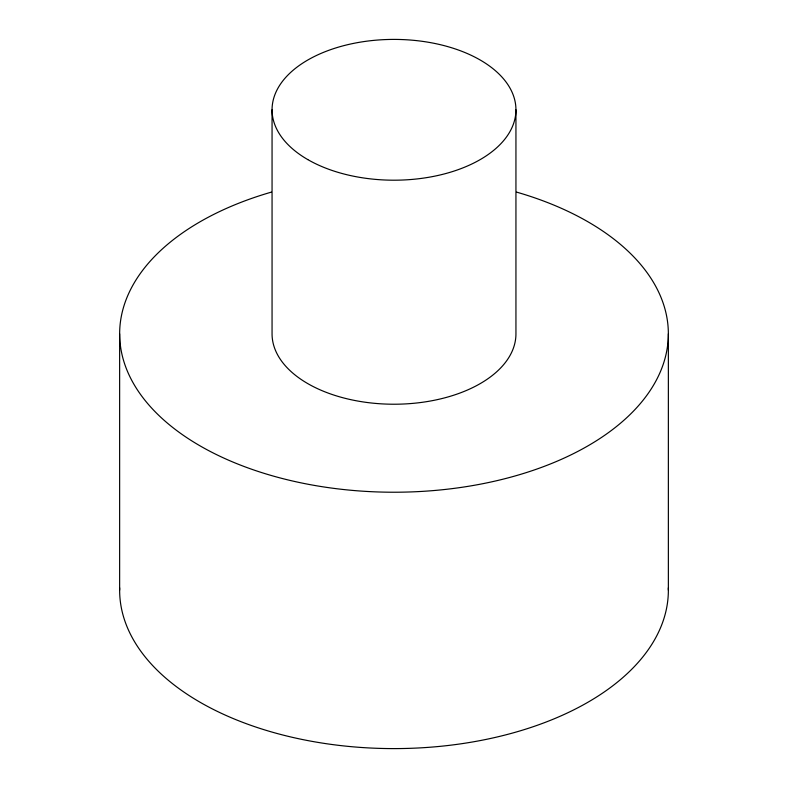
<?xml version="1.0" encoding="UTF-8"?>
<svg xmlns="http://www.w3.org/2000/svg" width="788" height="788" viewBox="0 0 788 788"><rect width="100%" height="100%" fill="white"/><g stroke="black" fill="none" stroke-linecap="round" stroke-linejoin="round"><path stroke-width="1.18" d="M668.362 333.816L668.362 590.192M515.943 109.798L515.943 333.816A121.943 70.398 0 0 1 394 404.224A121.943 70.398 0 0 1 272.057 333.816L272.057 109.798M119.638 333.816L119.638 590.192M668.332 587.848A274.362 158.408 0 0 1 394 748.6A274.362 158.408 0 0 1 119.668 587.848M516.564 192.105A274.362 158.408 0 0 1 607.686 433.173A274.362 158.408 0 0 1 180.314 433.173A274.362 158.408 0 0 1 271.436 192.105M307.773 159.58A121.943 70.398 0 0 0 511.786 128.02A121.943 70.398 0 0 0 362.441 41.803A121.943 70.398 0 0 0 307.773 159.58"/></g></svg>
